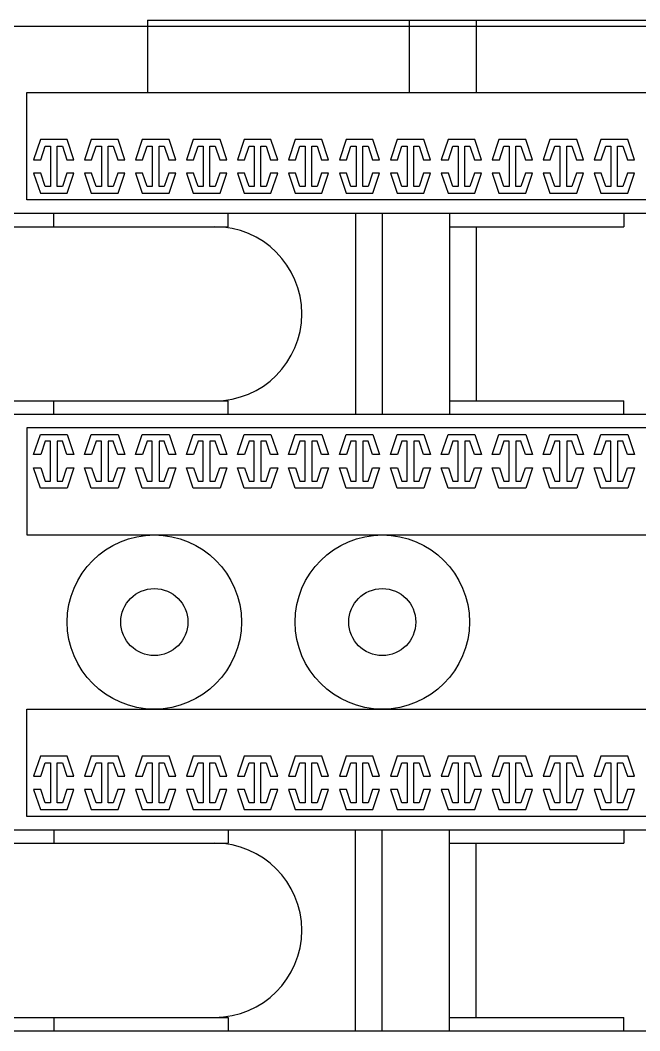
# Model space of a CAD drawing. Header units: millimetres. Extents: x -1589 to 88627, y 12943 to 76663.
# Drawn here: x 38539 to 39001, y 58465 to 59219 of the extents above; entities that cross this region are included whole.
import ezdxf

# ---------------------------------------------------------------- set-up
doc = ezdxf.new("R2010")
doc.units = ezdxf.units.MM
doc.header["$LTSCALE"] = 200

msp = doc.modelspace()

# ---------------------------------------------------------------- linework, layer by layer
at = {"color": 7}
for p, q in [((38633.75, 59219.4), (40393.75, 59219.4)), ((38633.75, 59219.4), (38633.75, 59165.34)), ((38828.75, 59219.4), (38828.75, 59165.34)), ((38878.75, 59219.4), (38878.75, 59165.34)), ((38363.84, 59214.85), (42819.47, 59214.85)), ((38543.75, 59165.34), (40483.73, 59165.34)), ((38543.75, 59085.34), (38543.75, 59165.34)), ((38553.75, 59130.34), (38548.75, 59115.34)), ((38573.75, 59130.34), (38553.75, 59130.34)), ((38554.02, 59115.34), (38557.35, 59125.34)), ((38557.35, 59125.34), (38561.25, 59125.34)), ((38561.25, 59125.34), (38561.25, 59095.34)), ((38566.25, 59095.34), (38566.25, 59125.34)), ((38566.25, 59125.34), (38570.15, 59125.34)), ((38570.15, 59125.34), (38573.48, 59115.34)), ((38578.75, 59115.34), (38573.75, 59130.34)), ((38591.75, 59130.34), (38586.75, 59115.34)), ((38611.75, 59130.34), (38591.75, 59130.34)), ((38592.02, 59115.34), (38595.35, 59125.34)), ((38595.35, 59125.34), (38599.25, 59125.34)), ((38599.25, 59125.34), (38599.25, 59095.34)), ((38604.25, 59095.34), (38604.25, 59125.34)), ((38604.25, 59125.34), (38608.14, 59125.34)), ((38608.14, 59125.34), (38611.48, 59115.34)), ((38616.75, 59115.34), (38611.75, 59130.34)), ((38629.75, 59130.34), (38624.75, 59115.34)), ((38649.75, 59130.34), (38629.75, 59130.34)), ((38630.02, 59115.34), (38633.35, 59125.34)), ((38633.35, 59125.34), (38637.25, 59125.34)), ((38637.25, 59125.34), (38637.25, 59095.34)), ((38642.25, 59095.34), (38642.25, 59125.34)), ((38642.25, 59125.34), (38646.14, 59125.34)), ((38646.14, 59125.34), (38649.48, 59115.34)), ((38654.75, 59115.34), (38649.75, 59130.34)), ((38667.75, 59130.34), (38662.75, 59115.34)), ((38687.75, 59130.34), (38667.75, 59130.34)), ((38668.02, 59115.34), (38671.35, 59125.34)), ((38671.35, 59125.34), (38675.25, 59125.34)), ((38675.25, 59125.34), (38675.25, 59095.34)), ((38680.25, 59095.34), (38680.25, 59125.34)), ((38680.25, 59125.34), (38684.14, 59125.34)), ((38684.14, 59125.34), (38687.48, 59115.34)), ((38692.75, 59115.34), (38687.75, 59130.34)), ((38705.75, 59130.34), (38700.75, 59115.34)), ((38725.75, 59130.34), (38705.75, 59130.34)), ((38706.02, 59115.34), (38709.35, 59125.34)), ((38709.35, 59125.34), (38713.25, 59125.34)), ((38713.25, 59125.34), (38713.25, 59095.34)), ((38718.25, 59095.34), (38718.25, 59125.34)), ((38718.25, 59125.34), (38722.14, 59125.34)), ((38722.14, 59125.34), (38725.48, 59115.34)), ((38730.75, 59115.34), (38725.75, 59130.34)), ((38743.75, 59130.34), (38738.75, 59115.34)), ((38763.75, 59130.34), (38743.75, 59130.34)), ((38744.02, 59115.34), (38747.35, 59125.34)), ((38747.35, 59125.34), (38751.25, 59125.34)), ((38751.25, 59125.34), (38751.25, 59095.34)), ((38756.25, 59095.34), (38756.25, 59125.34)), ((38756.25, 59125.34), (38760.14, 59125.34)), ((38760.14, 59125.34), (38763.48, 59115.34)), ((38768.75, 59115.34), (38763.75, 59130.34)), ((38781.75, 59130.34), (38776.75, 59115.34)), ((38801.75, 59130.34), (38781.75, 59130.34)), ((38782.02, 59115.34), (38785.35, 59125.34)), ((38785.35, 59125.34), (38789.25, 59125.34)), ((38789.25, 59125.34), (38789.25, 59095.34)), ((38794.25, 59095.34), (38794.25, 59125.34)), ((38794.25, 59125.34), (38798.14, 59125.34)), ((38798.14, 59125.34), (38801.48, 59115.34)), ((38806.75, 59115.34), (38801.75, 59130.34)), ((38819.75, 59130.34), (38814.75, 59115.34)), ((38839.75, 59130.34), (38819.75, 59130.34)), ((38820.02, 59115.34), (38823.35, 59125.34)), ((38823.35, 59125.34), (38827.25, 59125.34)), ((38827.25, 59125.34), (38827.25, 59095.34)), ((38832.25, 59095.34), (38832.25, 59125.34)), ((38832.25, 59125.34), (38836.14, 59125.34)), ((38836.14, 59125.34), (38839.48, 59115.34)), ((38844.75, 59115.34), (38839.75, 59130.34)), ((38857.75, 59130.34), (38852.75, 59115.34)), ((38877.75, 59130.34), (38857.75, 59130.34)), ((38858.02, 59115.34), (38861.35, 59125.34)), ((38861.35, 59125.34), (38865.25, 59125.34)), ((38865.25, 59125.34), (38865.25, 59095.34)), ((38870.25, 59095.34), (38870.25, 59125.34)), ((38870.25, 59125.34), (38874.14, 59125.34)), ((38874.14, 59125.34), (38877.48, 59115.34)), ((38882.75, 59115.34), (38877.75, 59130.34)), ((38895.75, 59130.34), (38890.75, 59115.34)), ((38915.75, 59130.34), (38895.75, 59130.34)), ((38896.02, 59115.34), (38899.35, 59125.34)), ((38899.35, 59125.34), (38903.25, 59125.34)), ((38903.25, 59125.34), (38903.25, 59095.34)), ((38908.25, 59095.34), (38908.25, 59125.34)), ((38908.25, 59125.34), (38912.14, 59125.34)), ((38912.14, 59125.34), (38915.48, 59115.34)), ((38920.75, 59115.34), (38915.75, 59130.34)), ((38933.75, 59130.34), (38928.75, 59115.34)), ((38953.75, 59130.34), (38933.75, 59130.34)), ((38934.02, 59115.34), (38937.35, 59125.34)), ((38937.35, 59125.34), (38941.25, 59125.34)), ((38941.25, 59125.34), (38941.25, 59095.34)), ((38946.25, 59095.34), (38946.25, 59125.34)), ((38946.25, 59125.34), (38950.14, 59125.34)), ((38950.14, 59125.34), (38953.48, 59115.34)), ((38958.75, 59115.34), (38953.75, 59130.34)), ((38971.75, 59130.34), (38966.75, 59115.34)), ((38991.75, 59130.34), (38971.75, 59130.34)), ((38972.02, 59115.34), (38975.35, 59125.34)), ((38975.35, 59125.34), (38979.25, 59125.34)), ((38979.25, 59125.34), (38979.25, 59095.34)), ((38984.25, 59095.34), (38984.25, 59125.34)), ((38984.25, 59125.34), (38988.14, 59125.34)), ((38988.14, 59125.34), (38991.48, 59115.34)), ((38996.75, 59115.34), (38991.75, 59130.34)), ((38548.75, 59115.34), (38554.02, 59115.34)), ((38573.48, 59115.34), (38578.75, 59115.34)), ((38586.75, 59115.34), (38592.02, 59115.34)), ((38611.48, 59115.34), (38616.75, 59115.34)), ((38624.75, 59115.34), (38630.02, 59115.34)), ((38649.48, 59115.34), (38654.75, 59115.34)), ((38662.75, 59115.34), (38668.02, 59115.34)), ((38687.48, 59115.34), (38692.75, 59115.34)), ((38700.75, 59115.34), (38706.02, 59115.34)), ((38725.48, 59115.34), (38730.75, 59115.34)), ((38738.75, 59115.34), (38744.02, 59115.34)), ((38763.48, 59115.34), (38768.75, 59115.34)), ((38776.75, 59115.34), (38782.02, 59115.34)), ((38801.48, 59115.34), (38806.75, 59115.34)), ((38814.75, 59115.34), (38820.02, 59115.34)), ((38839.48, 59115.34), (38844.75, 59115.34)), ((38852.75, 59115.34), (38858.02, 59115.34)), ((38877.48, 59115.34), (38882.75, 59115.34)), ((38890.75, 59115.34), (38896.02, 59115.34)), ((38915.48, 59115.34), (38920.75, 59115.34)), ((38928.75, 59115.34), (38934.02, 59115.34)), ((38953.48, 59115.34), (38958.75, 59115.34)), ((38966.75, 59115.34), (38972.02, 59115.34)), ((38991.48, 59115.34), (38996.75, 59115.34)), ((38548.75, 59105.34), (38553.75, 59090.34)), ((38554.02, 59105.34), (38548.75, 59105.34)), ((38557.35, 59095.34), (38554.02, 59105.34)), ((38573.48, 59105.34), (38570.15, 59095.34)), ((38578.75, 59105.34), (38573.48, 59105.34)), ((38573.75, 59090.34), (38578.75, 59105.34)), ((38586.75, 59105.34), (38591.75, 59090.34)), ((38592.02, 59105.34), (38586.75, 59105.34)), ((38595.35, 59095.34), (38592.02, 59105.34)), ((38611.48, 59105.34), (38608.14, 59095.34)), ((38616.75, 59105.34), (38611.48, 59105.34)), ((38611.75, 59090.34), (38616.75, 59105.34)), ((38624.75, 59105.34), (38629.75, 59090.34)), ((38630.02, 59105.34), (38624.75, 59105.34)), ((38633.35, 59095.34), (38630.02, 59105.34)), ((38649.48, 59105.34), (38646.14, 59095.34)), ((38654.75, 59105.34), (38649.48, 59105.34)), ((38649.75, 59090.34), (38654.75, 59105.34)), ((38662.75, 59105.34), (38667.75, 59090.34)), ((38668.02, 59105.34), (38662.75, 59105.34)), ((38671.35, 59095.34), (38668.02, 59105.34)), ((38687.48, 59105.34), (38684.14, 59095.34)), ((38692.75, 59105.34), (38687.48, 59105.34)), ((38687.75, 59090.34), (38692.75, 59105.34)), ((38700.75, 59105.34), (38705.75, 59090.34)), ((38706.02, 59105.34), (38700.75, 59105.34)), ((38709.35, 59095.34), (38706.02, 59105.34)), ((38725.48, 59105.34), (38722.14, 59095.34)), ((38730.75, 59105.34), (38725.48, 59105.34)), ((38725.75, 59090.34), (38730.75, 59105.34)), ((38738.75, 59105.34), (38743.75, 59090.34)), ((38744.02, 59105.34), (38738.75, 59105.34)), ((38747.35, 59095.34), (38744.02, 59105.34)), ((38763.48, 59105.34), (38760.14, 59095.34)), ((38768.75, 59105.34), (38763.48, 59105.34)), ((38763.75, 59090.34), (38768.75, 59105.34)), ((38776.75, 59105.34), (38781.75, 59090.34)), ((38782.02, 59105.34), (38776.75, 59105.34)), ((38785.35, 59095.34), (38782.02, 59105.34)), ((38801.48, 59105.34), (38798.14, 59095.34)), ((38806.75, 59105.34), (38801.48, 59105.34)), ((38801.75, 59090.34), (38806.75, 59105.34)), ((38814.75, 59105.34), (38819.75, 59090.34)), ((38820.02, 59105.34), (38814.75, 59105.34)), ((38823.35, 59095.34), (38820.02, 59105.34)), ((38839.48, 59105.34), (38836.14, 59095.34)), ((38844.75, 59105.34), (38839.48, 59105.34)), ((38839.75, 59090.34), (38844.75, 59105.34)), ((38852.75, 59105.34), (38857.75, 59090.34)), ((38858.02, 59105.34), (38852.75, 59105.34)), ((38861.35, 59095.34), (38858.02, 59105.34)), ((38877.48, 59105.34), (38874.14, 59095.34)), ((38882.75, 59105.34), (38877.48, 59105.34)), ((38877.75, 59090.34), (38882.75, 59105.34)), ((38890.75, 59105.34), (38895.75, 59090.34)), ((38896.02, 59105.34), (38890.75, 59105.34)), ((38899.35, 59095.34), (38896.02, 59105.34)), ((38915.48, 59105.34), (38912.14, 59095.34)), ((38920.75, 59105.34), (38915.48, 59105.34)), ((38915.75, 59090.34), (38920.75, 59105.34)), ((38928.75, 59105.34), (38933.75, 59090.34)), ((38934.02, 59105.34), (38928.75, 59105.34)), ((38937.35, 59095.34), (38934.02, 59105.34)), ((38953.48, 59105.34), (38950.14, 59095.34)), ((38958.75, 59105.34), (38953.48, 59105.34)), ((38953.75, 59090.34), (38958.75, 59105.34)), ((38966.75, 59105.34), (38971.75, 59090.34)), ((38972.02, 59105.34), (38966.75, 59105.34)), ((38975.35, 59095.34), (38972.02, 59105.34)), ((38991.48, 59105.34), (38988.14, 59095.34)), ((38996.75, 59105.34), (38991.48, 59105.34)), ((38991.75, 59090.34), (38996.75, 59105.34)), ((38561.25, 59095.34), (38557.35, 59095.34)), ((38570.15, 59095.34), (38566.25, 59095.34)), ((38599.25, 59095.34), (38595.35, 59095.34)), ((38608.14, 59095.34), (38604.25, 59095.34)), ((38637.25, 59095.34), (38633.35, 59095.34)), ((38646.14, 59095.34), (38642.25, 59095.34)), ((38675.25, 59095.34), (38671.35, 59095.34)), ((38684.14, 59095.34), (38680.25, 59095.34)), ((38713.25, 59095.34), (38709.35, 59095.34)), ((38722.14, 59095.34), (38718.25, 59095.34)), ((38751.25, 59095.34), (38747.35, 59095.34)), ((38760.14, 59095.34), (38756.25, 59095.34)), ((38789.25, 59095.34), (38785.35, 59095.34)), ((38798.14, 59095.34), (38794.25, 59095.34)), ((38827.25, 59095.34), (38823.35, 59095.34)), ((38836.14, 59095.34), (38832.25, 59095.34)), ((38865.25, 59095.34), (38861.35, 59095.34)), ((38874.14, 59095.34), (38870.25, 59095.34)), ((38903.25, 59095.34), (38899.35, 59095.34)), ((38912.14, 59095.34), (38908.25, 59095.34)), ((38941.25, 59095.34), (38937.35, 59095.34)), ((38950.14, 59095.34), (38946.25, 59095.34)), ((38979.25, 59095.34), (38975.35, 59095.34)), ((38988.14, 59095.34), (38984.25, 59095.34)), ((38553.75, 59090.34), (38573.75, 59090.34)), ((38591.75, 59090.34), (38611.75, 59090.34)), ((38629.75, 59090.34), (38649.75, 59090.34)), ((38667.75, 59090.34), (38687.75, 59090.34)), ((38705.75, 59090.34), (38725.75, 59090.34)), ((38743.75, 59090.34), (38763.75, 59090.34)), ((38781.75, 59090.34), (38801.75, 59090.34)), ((38819.75, 59090.34), (38839.75, 59090.34)), ((38857.75, 59090.34), (38877.75, 59090.34)), ((38895.75, 59090.34), (38915.75, 59090.34)), ((38933.75, 59090.34), (38953.75, 59090.34)), ((38971.75, 59090.34), (38991.75, 59090.34)), ((40483.73, 59085.34), (38543.75, 59085.34)), ((38433.75, 59075.34), (40593.73, 59075.34)), ((38563.75, 59065.34), (38563.75, 59075.34)), ((38693.75, 59065.34), (38693.75, 59075.34)), ((38788.75, 59075.34), (38788.75, 58925.35)), ((38808.75, 59075.34), (38808.75, 58925.35)), ((38858.75, 59075.34), (38858.75, 58925.35)), ((38988.75, 59075.34), (38988.75, 59065.34)), ((38533.75, 59065.34), (38693.75, 59065.34)), ((38858.75, 59065.34), (38988.75, 59065.34)), ((38878.75, 59065.34), (38878.75, 58935.35)), ((38533.75, 58935.35), (38693.75, 58935.35)), ((38563.75, 58925.35), (38563.75, 58935.35)), ((38693.75, 58925.35), (38693.75, 58935.35)), ((38858.75, 58935.35), (38988.75, 58935.35)), ((38988.75, 58925.35), (38988.75, 58935.35)), ((38433.75, 58925.35), (40593.73, 58925.35)), ((40483.73, 58915.35), (38543.75, 58915.35)), ((38543.75, 58915.35), (38543.75, 58835.35)), ((38548.75, 58895.35), (38553.75, 58910.35)), ((38553.75, 58910.35), (38573.75, 58910.35)), ((38573.75, 58910.35), (38578.75, 58895.35)), ((38586.75, 58895.35), (38591.75, 58910.35)), ((38591.75, 58910.35), (38611.75, 58910.35)), ((38611.75, 58910.35), (38616.75, 58895.35)), ((38624.75, 58895.35), (38629.75, 58910.35)), ((38629.75, 58910.35), (38649.75, 58910.35)), ((38649.75, 58910.35), (38654.75, 58895.35)), ((38662.75, 58895.35), (38667.75, 58910.35)), ((38667.75, 58910.35), (38687.75, 58910.35)), ((38687.75, 58910.35), (38692.75, 58895.35)), ((38700.75, 58895.35), (38705.75, 58910.35)), ((38705.75, 58910.35), (38725.75, 58910.35)), ((38725.75, 58910.35), (38730.75, 58895.35)), ((38738.75, 58895.35), (38743.75, 58910.35)), ((38743.75, 58910.35), (38763.75, 58910.35)), ((38763.75, 58910.35), (38768.75, 58895.35)), ((38776.75, 58895.35), (38781.75, 58910.35)), ((38781.75, 58910.35), (38801.75, 58910.35)), ((38801.75, 58910.35), (38806.75, 58895.35)), ((38814.75, 58895.35), (38819.75, 58910.35)), ((38819.75, 58910.35), (38839.75, 58910.35)), ((38839.75, 58910.35), (38844.75, 58895.35)), ((38852.75, 58895.35), (38857.75, 58910.35)), ((38857.75, 58910.35), (38877.75, 58910.35)), ((38877.75, 58910.35), (38882.75, 58895.35)), ((38890.75, 58895.35), (38895.75, 58910.35)), ((38895.75, 58910.35), (38915.75, 58910.35)), ((38915.75, 58910.35), (38920.75, 58895.35)), ((38928.75, 58895.35), (38933.75, 58910.35)), ((38933.75, 58910.35), (38953.75, 58910.35)), ((38953.75, 58910.35), (38958.75, 58895.35)), ((38966.75, 58895.35), (38971.75, 58910.35)), ((38971.75, 58910.35), (38991.75, 58910.35)), ((38991.75, 58910.35), (38996.75, 58895.35)), ((38557.35, 58905.35), (38554.02, 58895.35)), ((38561.25, 58905.35), (38557.35, 58905.35)), ((38561.25, 58875.35), (38561.25, 58905.35)), ((38570.15, 58905.35), (38566.25, 58905.35)), ((38566.25, 58905.35), (38566.25, 58875.35)), ((38573.48, 58895.35), (38570.15, 58905.35)), ((38595.35, 58905.35), (38592.02, 58895.35)), ((38599.25, 58905.35), (38595.35, 58905.35)), ((38599.25, 58875.35), (38599.25, 58905.35)), ((38608.14, 58905.35), (38604.25, 58905.35)), ((38604.25, 58905.35), (38604.25, 58875.35)), ((38611.48, 58895.35), (38608.14, 58905.35)), ((38633.35, 58905.35), (38630.02, 58895.35)), ((38637.25, 58905.35), (38633.35, 58905.35)), ((38637.25, 58875.35), (38637.25, 58905.35)), ((38646.14, 58905.35), (38642.25, 58905.35)), ((38642.25, 58905.35), (38642.25, 58875.35)), ((38649.48, 58895.35), (38646.14, 58905.35)), ((38671.35, 58905.35), (38668.02, 58895.35)), ((38675.25, 58905.35), (38671.35, 58905.35)), ((38675.25, 58875.35), (38675.25, 58905.35)), ((38684.14, 58905.35), (38680.25, 58905.35)), ((38680.25, 58905.35), (38680.25, 58875.35)), ((38687.48, 58895.35), (38684.14, 58905.35)), ((38709.35, 58905.35), (38706.02, 58895.35)), ((38713.25, 58905.35), (38709.35, 58905.35)), ((38713.25, 58875.35), (38713.25, 58905.35)), ((38722.14, 58905.35), (38718.25, 58905.35)), ((38718.25, 58905.35), (38718.25, 58875.35)), ((38725.48, 58895.35), (38722.14, 58905.35)), ((38747.35, 58905.35), (38744.02, 58895.35)), ((38751.25, 58905.35), (38747.35, 58905.35)), ((38751.25, 58875.35), (38751.25, 58905.35)), ((38760.14, 58905.35), (38756.25, 58905.35)), ((38756.25, 58905.35), (38756.25, 58875.35)), ((38763.48, 58895.35), (38760.14, 58905.35)), ((38785.35, 58905.35), (38782.02, 58895.35)), ((38789.25, 58905.35), (38785.35, 58905.35)), ((38789.25, 58875.35), (38789.25, 58905.35)), ((38798.14, 58905.35), (38794.25, 58905.35)), ((38794.25, 58905.35), (38794.25, 58875.35)), ((38801.48, 58895.35), (38798.14, 58905.35)), ((38823.35, 58905.35), (38820.02, 58895.35)), ((38827.25, 58905.35), (38823.35, 58905.35)), ((38827.25, 58875.35), (38827.25, 58905.35)), ((38836.14, 58905.35), (38832.25, 58905.35)), ((38832.25, 58905.35), (38832.25, 58875.35)), ((38839.48, 58895.35), (38836.14, 58905.35)), ((38861.35, 58905.35), (38858.02, 58895.35)), ((38865.25, 58905.35), (38861.35, 58905.35)), ((38865.25, 58875.35), (38865.25, 58905.35)), ((38874.14, 58905.35), (38870.25, 58905.35)), ((38870.25, 58905.35), (38870.25, 58875.35)), ((38877.48, 58895.35), (38874.14, 58905.35)), ((38899.35, 58905.35), (38896.02, 58895.35)), ((38903.25, 58905.35), (38899.35, 58905.35)), ((38903.25, 58875.35), (38903.25, 58905.35)), ((38912.14, 58905.35), (38908.25, 58905.35)), ((38908.25, 58905.35), (38908.25, 58875.35)), ((38915.48, 58895.35), (38912.14, 58905.35)), ((38937.35, 58905.35), (38934.02, 58895.35)), ((38941.25, 58905.35), (38937.35, 58905.35)), ((38941.25, 58875.35), (38941.25, 58905.35)), ((38950.14, 58905.35), (38946.25, 58905.35)), ((38946.25, 58905.35), (38946.25, 58875.35)), ((38953.48, 58895.35), (38950.14, 58905.35)), ((38975.35, 58905.35), (38972.02, 58895.35)), ((38979.25, 58905.35), (38975.35, 58905.35)), ((38979.25, 58875.35), (38979.25, 58905.35)), ((38988.14, 58905.35), (38984.25, 58905.35)), ((38984.25, 58905.35), (38984.25, 58875.35)), ((38991.48, 58895.35), (38988.14, 58905.35)), ((38554.02, 58895.35), (38548.75, 58895.35)), ((38578.75, 58895.35), (38573.48, 58895.35)), ((38592.02, 58895.35), (38586.75, 58895.35)), ((38616.75, 58895.35), (38611.48, 58895.35)), ((38630.02, 58895.35), (38624.75, 58895.35)), ((38654.75, 58895.35), (38649.48, 58895.35)), ((38668.02, 58895.35), (38662.75, 58895.35)), ((38692.75, 58895.35), (38687.48, 58895.35)), ((38706.02, 58895.35), (38700.75, 58895.35)), ((38730.75, 58895.35), (38725.48, 58895.35)), ((38744.02, 58895.35), (38738.75, 58895.35)), ((38768.75, 58895.35), (38763.48, 58895.35)), ((38782.02, 58895.35), (38776.75, 58895.35)), ((38806.75, 58895.35), (38801.48, 58895.35)), ((38820.02, 58895.35), (38814.75, 58895.35)), ((38844.75, 58895.35), (38839.48, 58895.35)), ((38858.02, 58895.35), (38852.75, 58895.35)), ((38882.75, 58895.35), (38877.48, 58895.35)), ((38896.02, 58895.35), (38890.75, 58895.35)), ((38920.75, 58895.35), (38915.48, 58895.35)), ((38934.02, 58895.35), (38928.75, 58895.35)), ((38958.75, 58895.35), (38953.48, 58895.35)), ((38972.02, 58895.35), (38966.75, 58895.35)), ((38996.75, 58895.35), (38991.48, 58895.35)), ((38553.75, 58870.35), (38548.75, 58885.35)), ((38548.75, 58885.35), (38554.02, 58885.35)), ((38554.02, 58885.35), (38557.35, 58875.35)), ((38570.15, 58875.35), (38573.48, 58885.35)), ((38573.48, 58885.35), (38578.75, 58885.35)), ((38578.75, 58885.35), (38573.75, 58870.35)), ((38591.75, 58870.35), (38586.75, 58885.35)), ((38586.75, 58885.35), (38592.02, 58885.35)), ((38592.02, 58885.35), (38595.35, 58875.35)), ((38608.14, 58875.35), (38611.48, 58885.35)), ((38611.48, 58885.35), (38616.75, 58885.35)), ((38616.75, 58885.35), (38611.75, 58870.35)), ((38629.75, 58870.35), (38624.75, 58885.35)), ((38624.75, 58885.35), (38630.02, 58885.35)), ((38630.02, 58885.35), (38633.35, 58875.35)), ((38646.14, 58875.35), (38649.48, 58885.35)), ((38649.48, 58885.35), (38654.75, 58885.35)), ((38654.75, 58885.35), (38649.75, 58870.35)), ((38667.75, 58870.35), (38662.75, 58885.35)), ((38662.75, 58885.35), (38668.02, 58885.35)), ((38668.02, 58885.35), (38671.35, 58875.35)), ((38684.14, 58875.35), (38687.48, 58885.35)), ((38687.48, 58885.35), (38692.75, 58885.35)), ((38692.75, 58885.35), (38687.75, 58870.35)), ((38705.75, 58870.35), (38700.75, 58885.35)), ((38700.75, 58885.35), (38706.02, 58885.35)), ((38706.02, 58885.35), (38709.35, 58875.35)), ((38722.14, 58875.35), (38725.48, 58885.35)), ((38725.48, 58885.35), (38730.75, 58885.35)), ((38730.75, 58885.35), (38725.75, 58870.35)), ((38743.75, 58870.35), (38738.75, 58885.35)), ((38738.75, 58885.35), (38744.02, 58885.35)), ((38744.02, 58885.35), (38747.35, 58875.35)), ((38760.14, 58875.35), (38763.48, 58885.35)), ((38763.48, 58885.35), (38768.75, 58885.35)), ((38768.75, 58885.35), (38763.75, 58870.35)), ((38781.75, 58870.35), (38776.75, 58885.35)), ((38776.75, 58885.35), (38782.02, 58885.35)), ((38782.02, 58885.35), (38785.35, 58875.35)), ((38798.14, 58875.35), (38801.48, 58885.35)), ((38801.48, 58885.35), (38806.75, 58885.35)), ((38806.75, 58885.35), (38801.75, 58870.35)), ((38819.75, 58870.35), (38814.75, 58885.35)), ((38814.75, 58885.35), (38820.02, 58885.35)), ((38820.02, 58885.35), (38823.35, 58875.35)), ((38836.14, 58875.35), (38839.48, 58885.35)), ((38839.48, 58885.35), (38844.75, 58885.35)), ((38844.75, 58885.35), (38839.75, 58870.35)), ((38857.75, 58870.35), (38852.75, 58885.35)), ((38852.75, 58885.35), (38858.02, 58885.35)), ((38858.02, 58885.35), (38861.35, 58875.35)), ((38874.14, 58875.35), (38877.48, 58885.35)), ((38877.48, 58885.35), (38882.75, 58885.35)), ((38882.75, 58885.35), (38877.75, 58870.35)), ((38895.75, 58870.35), (38890.75, 58885.35)), ((38890.75, 58885.35), (38896.02, 58885.35)), ((38896.02, 58885.35), (38899.35, 58875.35)), ((38912.14, 58875.35), (38915.48, 58885.35)), ((38915.48, 58885.35), (38920.75, 58885.35)), ((38920.75, 58885.35), (38915.75, 58870.35)), ((38933.75, 58870.35), (38928.75, 58885.35)), ((38928.75, 58885.35), (38934.02, 58885.35)), ((38934.02, 58885.35), (38937.35, 58875.35)), ((38950.14, 58875.35), (38953.48, 58885.35)), ((38953.48, 58885.35), (38958.75, 58885.35)), ((38958.75, 58885.35), (38953.75, 58870.35)), ((38971.75, 58870.35), (38966.75, 58885.35)), ((38966.75, 58885.35), (38972.02, 58885.35)), ((38972.02, 58885.35), (38975.35, 58875.35)), ((38988.14, 58875.35), (38991.48, 58885.35)), ((38991.48, 58885.35), (38996.75, 58885.35)), ((38996.75, 58885.35), (38991.75, 58870.35)), ((38573.75, 58870.35), (38553.75, 58870.35)), ((38557.35, 58875.35), (38561.25, 58875.35)), ((38566.25, 58875.35), (38570.15, 58875.35)), ((38611.75, 58870.35), (38591.75, 58870.35)), ((38595.35, 58875.35), (38599.25, 58875.35)), ((38604.25, 58875.35), (38608.14, 58875.35)), ((38649.75, 58870.35), (38629.75, 58870.35)), ((38633.35, 58875.35), (38637.25, 58875.35)), ((38642.25, 58875.35), (38646.14, 58875.35)), ((38687.75, 58870.35), (38667.75, 58870.35)), ((38671.35, 58875.35), (38675.25, 58875.35)), ((38680.25, 58875.35), (38684.14, 58875.35)), ((38725.75, 58870.35), (38705.75, 58870.35)), ((38709.35, 58875.35), (38713.25, 58875.35)), ((38718.25, 58875.35), (38722.14, 58875.35)), ((38763.75, 58870.35), (38743.75, 58870.35)), ((38747.35, 58875.35), (38751.25, 58875.35)), ((38756.25, 58875.35), (38760.14, 58875.35)), ((38801.75, 58870.35), (38781.75, 58870.35)), ((38785.35, 58875.35), (38789.25, 58875.35)), ((38794.25, 58875.35), (38798.14, 58875.35)), ((38839.75, 58870.35), (38819.75, 58870.35)), ((38823.35, 58875.35), (38827.25, 58875.35)), ((38832.25, 58875.35), (38836.14, 58875.35)), ((38877.75, 58870.35), (38857.75, 58870.35)), ((38861.35, 58875.35), (38865.25, 58875.35)), ((38870.25, 58875.35), (38874.14, 58875.35)), ((38915.75, 58870.35), (38895.75, 58870.35)), ((38899.35, 58875.35), (38903.25, 58875.35)), ((38908.25, 58875.35), (38912.14, 58875.35)), ((38953.75, 58870.35), (38933.75, 58870.35)), ((38937.35, 58875.35), (38941.25, 58875.35)), ((38946.25, 58875.35), (38950.14, 58875.35)), ((38991.75, 58870.35), (38971.75, 58870.35)), ((38975.35, 58875.35), (38979.25, 58875.35)), ((38984.25, 58875.35), (38988.14, 58875.35)), ((38543.75, 58835.35), (40483.73, 58835.35)), ((38543.75, 58705.35), (40483.73, 58705.35)), ((38543.75, 58625.35), (38543.75, 58705.35)), ((38553.75, 58670.35), (38548.75, 58655.35)), ((38573.75, 58670.35), (38553.75, 58670.35)), ((38554.02, 58655.35), (38557.35, 58665.35)), ((38557.35, 58665.35), (38561.25, 58665.35)), ((38561.25, 58665.35), (38561.25, 58635.35)), ((38566.25, 58635.35), (38566.25, 58665.35)), ((38566.25, 58665.35), (38570.15, 58665.35)), ((38570.15, 58665.35), (38573.48, 58655.35)), ((38578.75, 58655.35), (38573.75, 58670.35)), ((38591.75, 58670.35), (38586.75, 58655.35)), ((38611.75, 58670.35), (38591.75, 58670.35)), ((38592.02, 58655.35), (38595.35, 58665.35)), ((38595.35, 58665.35), (38599.25, 58665.35)), ((38599.25, 58665.35), (38599.25, 58635.35)), ((38604.25, 58635.35), (38604.25, 58665.35)), ((38604.25, 58665.35), (38608.14, 58665.35)), ((38608.14, 58665.35), (38611.48, 58655.35)), ((38616.75, 58655.35), (38611.75, 58670.35)), ((38629.75, 58670.35), (38624.75, 58655.35)), ((38649.75, 58670.35), (38629.75, 58670.35)), ((38630.02, 58655.35), (38633.35, 58665.35)), ((38633.35, 58665.35), (38637.25, 58665.35)), ((38637.25, 58665.35), (38637.25, 58635.35)), ((38642.25, 58635.35), (38642.25, 58665.35)), ((38642.25, 58665.35), (38646.14, 58665.35)), ((38646.14, 58665.35), (38649.48, 58655.35)), ((38654.75, 58655.35), (38649.75, 58670.35)), ((38667.75, 58670.35), (38662.75, 58655.35)), ((38687.75, 58670.35), (38667.75, 58670.35)), ((38668.02, 58655.35), (38671.35, 58665.35)), ((38671.35, 58665.35), (38675.25, 58665.35)), ((38675.25, 58665.35), (38675.25, 58635.35)), ((38680.25, 58635.35), (38680.25, 58665.35)), ((38680.25, 58665.35), (38684.14, 58665.35)), ((38684.14, 58665.35), (38687.48, 58655.35)), ((38692.75, 58655.35), (38687.75, 58670.35)), ((38705.75, 58670.35), (38700.75, 58655.35)), ((38725.75, 58670.35), (38705.75, 58670.35)), ((38706.02, 58655.35), (38709.35, 58665.35)), ((38709.35, 58665.35), (38713.25, 58665.35)), ((38713.25, 58665.35), (38713.25, 58635.35)), ((38718.25, 58635.35), (38718.25, 58665.35)), ((38718.25, 58665.35), (38722.14, 58665.35)), ((38722.14, 58665.35), (38725.48, 58655.35)), ((38730.75, 58655.35), (38725.75, 58670.35)), ((38743.75, 58670.35), (38738.75, 58655.35)), ((38763.75, 58670.35), (38743.75, 58670.35)), ((38744.02, 58655.35), (38747.35, 58665.35)), ((38747.35, 58665.35), (38751.25, 58665.35)), ((38751.25, 58665.35), (38751.25, 58635.35)), ((38756.25, 58635.35), (38756.25, 58665.35)), ((38756.25, 58665.35), (38760.14, 58665.35)), ((38760.14, 58665.35), (38763.48, 58655.35)), ((38768.75, 58655.35), (38763.75, 58670.35)), ((38781.75, 58670.35), (38776.75, 58655.35)), ((38801.75, 58670.35), (38781.75, 58670.35)), ((38782.02, 58655.35), (38785.35, 58665.35)), ((38785.35, 58665.35), (38789.25, 58665.35)), ((38789.25, 58665.35), (38789.25, 58635.35)), ((38794.25, 58635.35), (38794.25, 58665.35)), ((38794.25, 58665.35), (38798.14, 58665.35)), ((38798.14, 58665.35), (38801.48, 58655.35)), ((38806.75, 58655.35), (38801.75, 58670.35)), ((38819.75, 58670.35), (38814.75, 58655.35)), ((38839.75, 58670.35), (38819.75, 58670.35)), ((38820.02, 58655.35), (38823.35, 58665.35)), ((38823.35, 58665.35), (38827.25, 58665.35)), ((38827.25, 58665.35), (38827.25, 58635.35)), ((38832.25, 58635.35), (38832.25, 58665.35)), ((38832.25, 58665.35), (38836.14, 58665.35)), ((38836.14, 58665.35), (38839.48, 58655.35)), ((38844.75, 58655.35), (38839.75, 58670.35)), ((38857.75, 58670.35), (38852.75, 58655.35)), ((38877.75, 58670.35), (38857.75, 58670.35)), ((38858.02, 58655.35), (38861.35, 58665.35)), ((38861.35, 58665.35), (38865.25, 58665.35)), ((38865.25, 58665.35), (38865.25, 58635.35)), ((38870.25, 58635.35), (38870.25, 58665.35)), ((38870.25, 58665.35), (38874.14, 58665.35)), ((38874.14, 58665.35), (38877.48, 58655.35)), ((38882.75, 58655.35), (38877.75, 58670.35)), ((38895.75, 58670.35), (38890.75, 58655.35)), ((38915.75, 58670.35), (38895.75, 58670.35)), ((38896.02, 58655.35), (38899.35, 58665.35)), ((38899.35, 58665.35), (38903.25, 58665.35)), ((38903.25, 58665.35), (38903.25, 58635.35)), ((38908.25, 58635.35), (38908.25, 58665.35)), ((38908.25, 58665.35), (38912.14, 58665.35)), ((38912.14, 58665.35), (38915.48, 58655.35)), ((38920.75, 58655.35), (38915.75, 58670.35)), ((38933.75, 58670.35), (38928.75, 58655.35)), ((38953.75, 58670.35), (38933.75, 58670.35)), ((38934.02, 58655.35), (38937.35, 58665.35)), ((38937.35, 58665.35), (38941.25, 58665.35)), ((38941.25, 58665.35), (38941.25, 58635.35)), ((38946.25, 58635.35), (38946.25, 58665.35)), ((38946.25, 58665.35), (38950.14, 58665.35)), ((38950.14, 58665.35), (38953.48, 58655.35)), ((38958.75, 58655.35), (38953.75, 58670.35)), ((38971.75, 58670.35), (38966.75, 58655.35)), ((38991.75, 58670.35), (38971.75, 58670.35)), ((38972.02, 58655.35), (38975.35, 58665.35)), ((38975.35, 58665.35), (38979.25, 58665.35)), ((38979.25, 58665.35), (38979.25, 58635.35)), ((38984.25, 58635.35), (38984.25, 58665.35)), ((38984.25, 58665.35), (38988.14, 58665.35)), ((38988.14, 58665.35), (38991.48, 58655.35)), ((38996.75, 58655.35), (38991.75, 58670.35)), ((38548.75, 58655.35), (38554.02, 58655.35)), ((38573.48, 58655.35), (38578.75, 58655.35)), ((38586.75, 58655.35), (38592.02, 58655.35)), ((38611.48, 58655.35), (38616.75, 58655.35)), ((38624.75, 58655.35), (38630.02, 58655.35)), ((38649.48, 58655.35), (38654.75, 58655.35)), ((38662.75, 58655.35), (38668.02, 58655.35)), ((38687.48, 58655.35), (38692.75, 58655.35)), ((38700.75, 58655.35), (38706.02, 58655.35)), ((38725.48, 58655.35), (38730.75, 58655.35)), ((38738.75, 58655.35), (38744.02, 58655.35)), ((38763.48, 58655.35), (38768.75, 58655.35)), ((38776.75, 58655.35), (38782.02, 58655.35)), ((38801.48, 58655.35), (38806.75, 58655.35)), ((38814.75, 58655.35), (38820.02, 58655.35)), ((38839.48, 58655.35), (38844.75, 58655.35)), ((38852.75, 58655.35), (38858.02, 58655.35)), ((38877.48, 58655.35), (38882.75, 58655.35)), ((38890.75, 58655.35), (38896.02, 58655.35)), ((38915.48, 58655.35), (38920.75, 58655.35)), ((38928.75, 58655.35), (38934.02, 58655.35)), ((38953.48, 58655.35), (38958.75, 58655.35)), ((38966.75, 58655.35), (38972.02, 58655.35)), ((38991.48, 58655.35), (38996.75, 58655.35)), ((38548.75, 58645.35), (38553.75, 58630.35)), ((38554.02, 58645.35), (38548.75, 58645.35)), ((38557.35, 58635.35), (38554.02, 58645.35)), ((38573.48, 58645.35), (38570.15, 58635.35)), ((38578.75, 58645.35), (38573.48, 58645.35)), ((38573.75, 58630.35), (38578.75, 58645.35)), ((38586.75, 58645.35), (38591.75, 58630.35)), ((38592.02, 58645.35), (38586.75, 58645.35)), ((38595.35, 58635.35), (38592.02, 58645.35)), ((38611.48, 58645.35), (38608.14, 58635.35)), ((38616.75, 58645.35), (38611.48, 58645.35)), ((38611.75, 58630.35), (38616.75, 58645.35)), ((38624.75, 58645.35), (38629.75, 58630.35)), ((38630.02, 58645.35), (38624.75, 58645.35)), ((38633.35, 58635.35), (38630.02, 58645.35)), ((38649.48, 58645.35), (38646.14, 58635.35)), ((38654.75, 58645.35), (38649.48, 58645.35)), ((38649.75, 58630.35), (38654.75, 58645.35)), ((38662.75, 58645.35), (38667.75, 58630.35)), ((38668.02, 58645.35), (38662.75, 58645.35)), ((38671.35, 58635.35), (38668.02, 58645.35)), ((38687.48, 58645.35), (38684.14, 58635.35)), ((38692.75, 58645.35), (38687.48, 58645.35)), ((38687.75, 58630.35), (38692.75, 58645.35)), ((38700.75, 58645.35), (38705.75, 58630.35)), ((38706.02, 58645.35), (38700.75, 58645.35)), ((38709.35, 58635.35), (38706.02, 58645.35)), ((38725.48, 58645.35), (38722.14, 58635.35)), ((38730.75, 58645.35), (38725.48, 58645.35)), ((38725.75, 58630.35), (38730.75, 58645.35)), ((38738.75, 58645.35), (38743.75, 58630.35)), ((38744.02, 58645.35), (38738.75, 58645.35)), ((38747.35, 58635.35), (38744.02, 58645.35)), ((38763.48, 58645.35), (38760.14, 58635.35)), ((38768.75, 58645.35), (38763.48, 58645.35)), ((38763.75, 58630.35), (38768.75, 58645.35)), ((38776.75, 58645.35), (38781.75, 58630.35)), ((38782.02, 58645.35), (38776.75, 58645.35)), ((38785.35, 58635.35), (38782.02, 58645.35)), ((38801.48, 58645.35), (38798.14, 58635.35)), ((38806.75, 58645.35), (38801.48, 58645.35)), ((38801.75, 58630.35), (38806.75, 58645.35)), ((38814.75, 58645.35), (38819.75, 58630.35)), ((38820.02, 58645.35), (38814.75, 58645.35)), ((38823.35, 58635.35), (38820.02, 58645.35)), ((38839.48, 58645.35), (38836.14, 58635.35)), ((38844.75, 58645.35), (38839.48, 58645.35)), ((38839.75, 58630.35), (38844.75, 58645.35)), ((38852.75, 58645.35), (38857.75, 58630.35)), ((38858.02, 58645.35), (38852.75, 58645.35)), ((38861.35, 58635.35), (38858.02, 58645.35)), ((38877.48, 58645.35), (38874.14, 58635.35)), ((38882.75, 58645.35), (38877.48, 58645.35)), ((38877.75, 58630.35), (38882.75, 58645.35)), ((38890.75, 58645.35), (38895.75, 58630.35)), ((38896.02, 58645.35), (38890.75, 58645.35)), ((38899.35, 58635.35), (38896.02, 58645.35)), ((38915.48, 58645.35), (38912.14, 58635.35)), ((38920.75, 58645.35), (38915.48, 58645.35)), ((38915.75, 58630.35), (38920.75, 58645.35)), ((38928.75, 58645.35), (38933.75, 58630.35)), ((38934.02, 58645.35), (38928.75, 58645.35)), ((38937.35, 58635.35), (38934.02, 58645.35)), ((38953.48, 58645.35), (38950.14, 58635.35)), ((38958.75, 58645.35), (38953.48, 58645.35)), ((38953.75, 58630.35), (38958.75, 58645.35)), ((38966.75, 58645.35), (38971.75, 58630.35)), ((38972.02, 58645.35), (38966.75, 58645.35)), ((38975.35, 58635.35), (38972.02, 58645.35)), ((38991.48, 58645.35), (38988.14, 58635.35)), ((38996.75, 58645.35), (38991.48, 58645.35)), ((38991.75, 58630.35), (38996.75, 58645.35)), ((38561.25, 58635.35), (38557.35, 58635.35)), ((38570.15, 58635.35), (38566.25, 58635.35)), ((38599.25, 58635.35), (38595.35, 58635.35)), ((38608.14, 58635.35), (38604.25, 58635.35)), ((38637.25, 58635.35), (38633.35, 58635.35)), ((38646.14, 58635.35), (38642.25, 58635.35)), ((38675.25, 58635.35), (38671.35, 58635.35)), ((38684.14, 58635.35), (38680.25, 58635.35)), ((38713.25, 58635.35), (38709.35, 58635.35)), ((38722.14, 58635.35), (38718.25, 58635.35)), ((38751.25, 58635.35), (38747.35, 58635.35)), ((38760.14, 58635.35), (38756.25, 58635.35)), ((38789.25, 58635.35), (38785.35, 58635.35)), ((38798.14, 58635.35), (38794.25, 58635.35)), ((38827.25, 58635.35), (38823.35, 58635.35)), ((38836.14, 58635.35), (38832.25, 58635.35)), ((38865.25, 58635.35), (38861.35, 58635.35)), ((38874.14, 58635.35), (38870.25, 58635.35)), ((38903.25, 58635.35), (38899.35, 58635.35)), ((38912.14, 58635.35), (38908.25, 58635.35)), ((38941.25, 58635.35), (38937.35, 58635.35)), ((38950.14, 58635.35), (38946.25, 58635.35)), ((38979.25, 58635.35), (38975.35, 58635.35)), ((38988.14, 58635.35), (38984.25, 58635.35)), ((38553.75, 58630.35), (38573.75, 58630.35)), ((38591.75, 58630.35), (38611.75, 58630.35)), ((38629.75, 58630.35), (38649.75, 58630.35)), ((38667.75, 58630.35), (38687.75, 58630.35)), ((38705.75, 58630.35), (38725.75, 58630.35)), ((38743.75, 58630.35), (38763.75, 58630.35)), ((38781.75, 58630.35), (38801.75, 58630.35)), ((38819.75, 58630.35), (38839.75, 58630.35)), ((38857.75, 58630.35), (38877.75, 58630.35)), ((38895.75, 58630.35), (38915.75, 58630.35)), ((38933.75, 58630.35), (38953.75, 58630.35)), ((38971.75, 58630.35), (38991.75, 58630.35)), ((40483.73, 58625.35), (38543.75, 58625.35)), ((38433.75, 58615.35), (40593.73, 58615.35)), ((38563.75, 58615.35), (38563.75, 58605.35)), ((38693.75, 58615.35), (38693.75, 58605.35)), ((38788.75, 58465.35), (38788.75, 58615.35)), ((38808.75, 58465.35), (38808.75, 58615.35)), ((38858.75, 58465.35), (38858.75, 58615.35)), ((38988.75, 58615.35), (38988.75, 58605.35)), ((38533.75, 58605.35), (38693.75, 58605.35)), ((38858.75, 58605.35), (38988.75, 58605.35)), ((38878.75, 58475.35), (38878.75, 58605.35)), ((38533.75, 58475.35), (38693.75, 58475.35)), ((38563.75, 58475.35), (38563.75, 58465.35)), ((38693.75, 58475.35), (38693.75, 58465.35)), ((38858.75, 58475.35), (38988.75, 58475.35)), ((38988.75, 58465.35), (38988.75, 58475.35)), ((38433.75, 58465.35), (40593.73, 58465.35))]:
    msp.add_line(p, q, dxfattribs=at)
for centre, radius in [((38638.75, 58770.35), 65), ((38808.75, 58770.35), 65), ((38638.75, 58770.35), 25), ((38808.75, 58770.35), 25)]:
    msp.add_circle(centre, radius, dxfattribs=at)
for centre in [(38683.75, 59000.35), (38683.75, 58540.35)]:
    msp.add_arc(centre, 65, 270, 90, dxfattribs=at)

doc.saveas('drawing.dxf')
